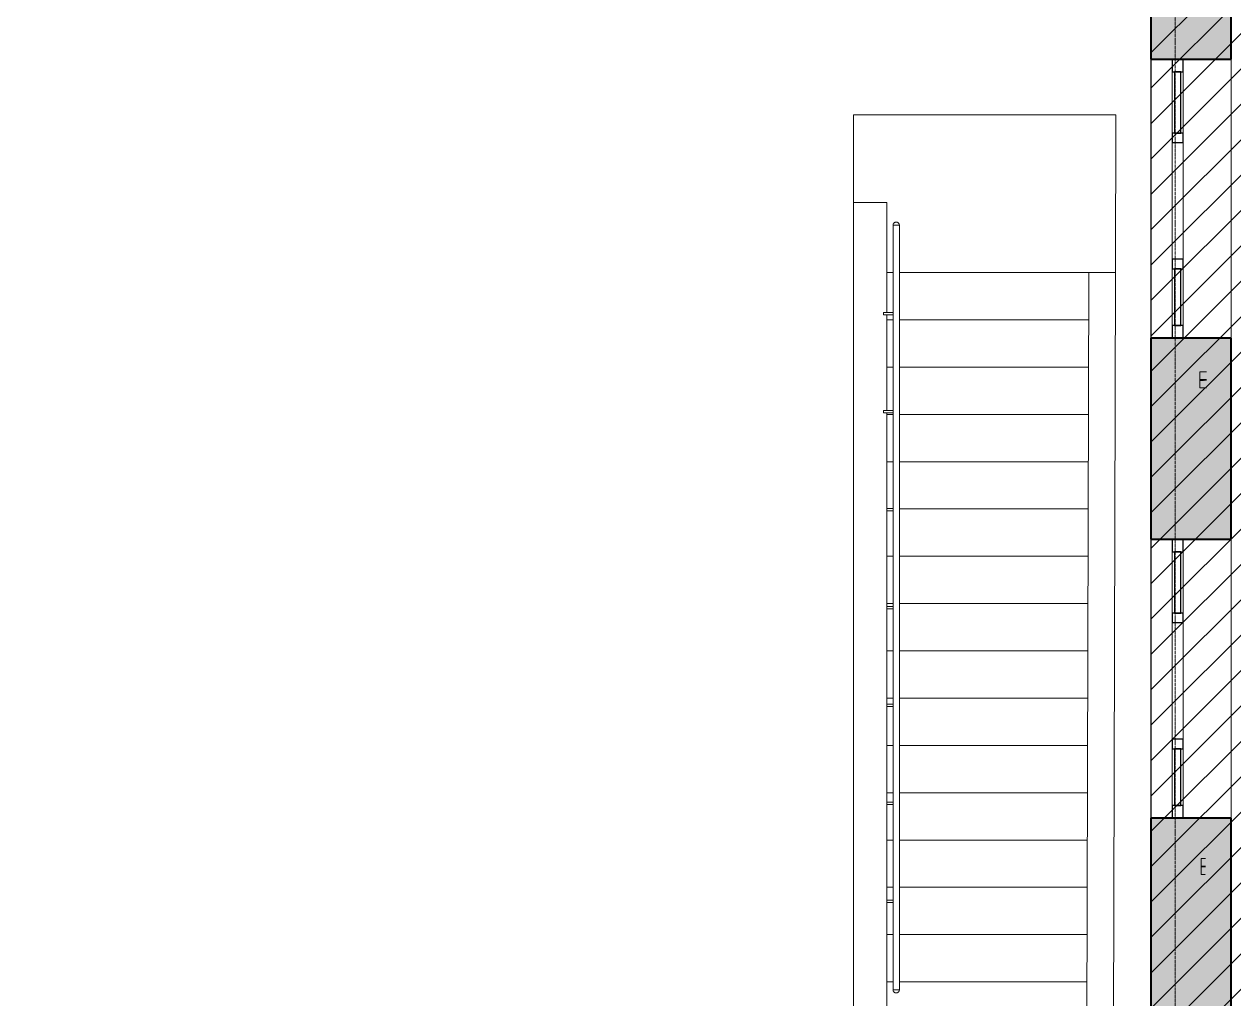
# Model space of a CAD drawing. Header units: millimetres. Extents: x -11886 to 379896, y -8130 to 47743.
# Drawn here: x 11305 to 18982, y 24143 to 30325 of the extents above; entities that cross this region are included whole.
import ezdxf

# ---------------------------------------------------------------- set-up
doc = ezdxf.new("R2010")
doc.units = ezdxf.units.MM
for name, pattern in [('ADSK_Линия сетки', [25, 20, -2.5, 0, -2.5]), ('ADSK_Сверху', [4.5, 3, -1.5]), ('ADSK_Снесено', [4.5, 3, -1.5])]:
    doc.linetypes.add(name, pattern=pattern)
for name, color, linetype, lineweight, true_color in [('Витраж', 5, 'Continuous', 18, 0x0000ff), ('Линии', 7, 'Continuous', 9, 0x00a600), ('Ограждение', 5, 'Continuous', 18, 0x0000ff), ('Панели витража', 5, 'Continuous', 18, 0x0000ff), ('Стены наружные', 1, 'ADSK_Снесено', 18, 0xff0000)]:
    doc.layers.add(name, color=color, linetype=linetype, lineweight=lineweight, true_color=true_color)
for name, color, linetype, lineweight in [('Каркас', 7, 'Continuous', 18), ('Лестницы', 7, 'Continuous', 18), ('Оси', 7, 'Continuous', 9), ('Перекрытие', 7, 'Continuous', 18)]:
    doc.layers.add(name, color=color, linetype=linetype, lineweight=lineweight)

# ---------------------------------------------------------------- blocks, each defined once
blk = doc.blocks.new('Типовая двутавровая балка _АСТО 20-93_ Балки - 100х200мм-838723-01 План 1-го этажа маркировочный')
at = {"layer": 'Каркас', "color": 253, "linetype": 'ADSK_Сверху', "true_color": 0xaaaaaa}
for p, q in [((-6123.3, 50), (-6123.3, -50)), ((-6123.3, 50), (-6081.2, 50)), ((-6081.3, 3), (-6123.3, 3)), ((-6081.3, -3), (-6123.3, -3)), ((-6123.3, -50), (-6081.5, -50))]:
    blk.add_line(p, q, dxfattribs=at)
at = {"layer": 'Каркас', "color": 9, "linetype": 'ADSK_Сверху', "true_color": 0xb9b9b9}
for p, q in [((-6123.3, 3.4), (-6123.3, 50)), ((-6123.3, 50), (-6081.2, 50)), ((-6123.3, -50), (-6123.3, -3.4)), ((-6123.3, -50), (-6081.5, -50))]:
    blk.add_line(p, q, dxfattribs=at)
at = {"layer": 'Каркас', "color": 253, "linetype": 'ADSK_Сверху', "true_color": 0xb2b2b2}
for p, q in [((-6123.3, 50), (-6123.3, 15)), ((-6123.3, 15), (-6123.3, 50)), ((-6081.2, 50), (-6123.3, 50)), ((-6123.3, 50), (-6081.2, 50)), ((-6123.3, 3), (-6123.3, 15)), ((-6123.3, 3), (-6123.3, 15)), ((-6123.3, -3), (-6123.3, 3)), ((-6123.3, -15), (-6123.3, -3)), ((-6123.3, -15), (-6123.3, -3)), ((-6123.3, -50), (-6123.3, -15)), ((-6123.3, -15), (-6123.3, -50)), ((-6123.3, -50), (-6081.5, -50)), ((-6123.3, -50), (-6081.5, -50))]:
    blk.add_line(p, q, dxfattribs=at)
blk = doc.blocks.new('Типовая двутавровая балка _АСТО 20-93_ Балки - 100х200мм-838797-01 План 1-го этажа маркировочный')
at = {"layer": 'Каркас', "color": 253, "linetype": 'ADSK_Сверху', "true_color": 0xaaaaaa}
for p, q in [((-6113.8, 50), (-6113.8, -50)), ((-6113.8, 50), (-6086.2, 50)), ((-6086.4, 3), (-6113.8, 3)), ((-6086.4, -3), (-6113.8, -3)), ((-6113.8, -50), (-6086.6, -50))]:
    blk.add_line(p, q, dxfattribs=at)
at = {"layer": 'Каркас', "color": 9, "linetype": 'ADSK_Сверху', "true_color": 0xb9b9b9}
for p, q in [((-6113.8, 3.4), (-6113.8, 50)), ((-6113.8, 50), (-6086.2, 50)), ((-6113.8, -50), (-6113.8, -3.4)), ((-6113.8, -50), (-6086.6, -50))]:
    blk.add_line(p, q, dxfattribs=at)
at = {"layer": 'Каркас', "color": 253, "linetype": 'ADSK_Сверху', "true_color": 0xb2b2b2}
for p, q in [((-6113.8, 50), (-6113.8, 15)), ((-6113.8, 15), (-6113.8, 50)), ((-6086.2, 50), (-6113.8, 50)), ((-6113.8, 50), (-6086.2, 50)), ((-6113.8, 9), (-6113.8, 15)), ((-6113.8, 3), (-6113.8, 15)), ((-6113.8, 6.5), (-6113.8, 9)), ((-6113.8, 3), (-6113.8, 6.5)), ((-6113.8, -3), (-6113.8, 3)), ((-6113.8, -15), (-6113.8, -3)), ((-6113.8, -15), (-6113.8, -3)), ((-6113.8, -50), (-6113.8, -15)), ((-6113.8, -15), (-6113.8, -50)), ((-6113.8, -50), (-6086.6, -50)), ((-6113.8, -50), (-6086.6, -50))]:
    blk.add_line(p, q, dxfattribs=at)
blk = doc.blocks.new('Прямоугольный импост - 70х20_60мм-1426885-01 План 1-го этажа маркировочный')
at = {"layer": 'Витраж', "color": 161, "linetype": 'ADSK_Сверху', "true_color": 0xaaaaff}
for p, q in [((-6073.8, 27806.3), (-6143.8, 27806.3)), ((-6143.8, 27726.3), (-6143.8, 27806.3)), ((-6073.8, 27726.3), (-6073.8, 27806.3)), ((-6143.8, 27306.3), (-6143.8, 27336.3)), ((-6073.8, 27306.3), (-6073.8, 27336.3))]:
    blk.add_line(p, q, dxfattribs=at)
blk = doc.blocks.new('Прямоугольный импост - 70х20_60мм-1439130-01 План 1-го этажа маркировочный')
at = {"layer": 'Витраж', "color": 161, "linetype": 'ADSK_Сверху', "true_color": 0xaaaaff}
for p, q in [((-80, 35), (0, 35)), ((0, 35), (0, -35)), ((0, -35), (-80, -35))]:
    blk.add_line(p, q, dxfattribs=at)
blk = doc.blocks.new('Прямоугольный импост - 70х20_60мм-1439131-01 План 1-го этажа маркировочный')
at = {"layer": 'Витраж', "color": 161, "linetype": 'ADSK_Сверху', "true_color": 0xaaaaff}
for p, q in [((0, 35), (-80, 35)), ((0, -35), (0, 35)), ((-80, -35), (0, -35))]:
    blk.add_line(p, q, dxfattribs=at)
blk = doc.blocks.new('Прямоугольный импост - 70х20_60мм-1225850-01 План 1-го этажа маркировочный')
at = {"layer": 'Витраж', "color": 161, "linetype": 'ADSK_Сверху', "true_color": 0xaaaaff}
for p, q in [((-6143.8, 27276.3), (-6143.8, 27306.3)), ((-6073.8, 27276.3), (-6073.8, 27306.3)), ((-6143.8, 26506.3), (-6143.8, 26536.3)), ((-6073.8, 26506.3), (-6073.8, 26536.3))]:
    blk.add_line(p, q, dxfattribs=at)
blk = doc.blocks.new('Прямоугольный импост - 70х20_60мм-1225113-01 План 1-го этажа маркировочный')
at = {"layer": 'Витраж', "color": 161, "linetype": 'ADSK_Сверху', "true_color": 0xaaaaff}
for p, q in [((-6006, 10091.9), (-6006, 10121.9)), ((-5936, 10091.9), (-5936, 10121.9)), ((-6006, 9651.9), (-6006, 9731.9)), ((-5936, 9651.9), (-5936, 9731.9)), ((-6006, 9651.9), (-5936, 9651.9))]:
    blk.add_line(p, q, dxfattribs=at)
blk = doc.blocks.new('Прямоугольный импост - 70х60мм-1439194-01 План 1-го этажа маркировочный')
at = {"layer": 'Витраж', "color": 161, "linetype": 'ADSK_Сверху', "true_color": 0xaaaaff}
for p, q in [((-30, 35), (30, 35)), ((30, -35), (-30, -35))]:
    blk.add_line(p, q, dxfattribs=at)
blk = doc.blocks.new('Прямоугольный импост - 70х60мм-1426887-01 План 1-го этажа маркировочный')
at = {"layer": 'Витраж', "color": 161, "linetype": 'ADSK_Сверху', "true_color": 0xaaaaff}
for p, q in [((-6073.8, 27726.3), (-6143.8, 27726.3)), ((-6143.8, 27336.3), (-6143.8, 27726.3)), ((-6073.8, 27336.3), (-6073.8, 27726.3)), ((-6143.8, 27336.3), (-6073.8, 27336.3))]:
    blk.add_line(p, q, dxfattribs=at)
blk = doc.blocks.new('Прямоугольный импост - 70х60мм-1225009-01 План 1-го этажа маркировочный')
at = {"layer": 'Витраж', "color": 161, "linetype": 'ADSK_Сверху', "true_color": 0xaaaaff}
for p, q in [((-5936, 11391.9), (-6006, 11391.9)), ((-6006, 11031.9), (-6006, 11391.9)), ((-5936, 11031.9), (-5936, 11391.9)), ((-6006, 11031.9), (-5936, 11031.9))]:
    blk.add_line(p, q, dxfattribs=at)
blk = doc.blocks.new('Прямоугольный импост - 70х60мм-1229542-01 План 1-го этажа маркировочный')
at = {"layer": 'Витраж', "color": 161, "linetype": 'ADSK_Сверху', "true_color": 0xaaaaff}
for p, q in [((3808.5, 35377.6), (3738.5, 35377.6)), ((3738.5, 35377.6), (3738.5, 34637.6)), ((3808.5, 35377.6), (3808.5, 34637.6)), ((3738.5, 34637.6), (3808.5, 34637.6))]:
    blk.add_line(p, q, dxfattribs=at)
blk = doc.blocks.new('Тип перил - Перила_Внутренний_-1199917-01 План 1-го этажа маркировочный')
at = {"layer": 'Ограждение'}
for p, q in [((16841.6, 29049.9), (16836.9, 29049.9)), ((16836.9, 24199.9), (16841.6, 24199.9))]:
    blk.add_line(p, q, dxfattribs=at)
at = {"layer": 'Ограждение', "flags": 128}
for points in [[(16819.3, 28762.1), (16819.3, 28760.9), (16819.3, 28759.7), (16819.3, 28758.5), (16819.3, 28757.3), (16819.3, 28756.1), (16819.3, 28755), (16819.3, 28753.8), (16819.3, 28752.7), (16819.3, 28751.5), (16819.3, 28750.4), (16819.3, 28749.3), (16819.3, 28748.3)], [(16859.3, 28748.3), (16859.3, 28749.4), (16859.3, 28750.5), (16859.3, 28751.6), (16859.3, 28752.7), (16859.3, 28753.8), (16859.3, 28755), (16859.3, 28756.2), (16859.3, 28757.4), (16859.3, 28758.5), (16859.3, 28759.7), (16859.3, 28760.9), (16859.3, 28762.1)]]:
    blk.add_lwpolyline(points, dxfattribs=at)
blk = doc.blocks.new('Тип перил - D40-V27-01 План 1-го этажа маркировочный')
at = {"layer": 'Ограждение', "flags": 128}
for points in [[(20, 0), (20, 0.8), (19.9, 1.6), (19.9, 2.4), (19.7, 3.2), (19.6, 4), (19.4, 4.8), (19.2, 5.5), (19, 6.3), (18.7, 7), (18.4, 7.8), (18.1, 8.5), (17.7, 9.2), (17.4, 9.9), (16.9, 10.6), (16.5, 11.3), (16, 11.9), (15.6, 12.6), (15, 13.2), (14.5, 13.8), (13.9, 14.3), (13.3, 14.9), (12.7, 15.4), (12.1, 15.9), (11.5, 16.4), (10.8, 16.8), (10.1, 17.2), (9.4, 17.6), (8.7, 18), (8, 18.3), (7.2, 18.6), (6.5, 18.9), (5.7, 19.2), (5, 19.4), (4.2, 19.6), (3.4, 19.7), (2.6, 19.8), (1.8, 19.9), (1, 20), (0.2, 20), (0, 20)], [(0, -20), (0.8, -20), (1.6, -19.9), (2.4, -19.9), (3.2, -19.7), (4, -19.6), (4.8, -19.4), (5.5, -19.2), (6.3, -19), (7, -18.7), (7.8, -18.4), (8.5, -18.1), (9.2, -17.7), (9.9, -17.4), (10.6, -16.9), (11.3, -16.5), (11.9, -16), (12.6, -15.6), (13.2, -15), (13.8, -14.5), (14.3, -13.9), (14.9, -13.3), (15.4, -12.7), (15.9, -12.1), (16.4, -11.5), (16.8, -10.8), (17.2, -10.1), (17.6, -9.4), (18, -8.7), (18.3, -8), (18.6, -7.2), (18.9, -6.5), (19.2, -5.7), (19.4, -5), (19.6, -4.2), (19.7, -3.4), (19.8, -2.6), (19.9, -1.8), (20, -1), (20, -0.2), (20, 0)]]:
    blk.add_lwpolyline(points, dxfattribs=at)
blk = doc.blocks.new('Тип перил - D40-V28-01 План 1-го этажа маркировочный')
at = {"layer": 'Ограждение', "flags": 128}
for points in [[(20, 0), (20, 0.8), (19.9, 1.6), (19.9, 2.4), (19.7, 3.2), (19.6, 4), (19.4, 4.8), (19.2, 5.5), (19, 6.3), (18.7, 7), (18.4, 7.8), (18.1, 8.5), (17.7, 9.2), (17.4, 9.9), (16.9, 10.6), (16.5, 11.3), (16, 11.9), (15.6, 12.6), (15, 13.2), (14.5, 13.8), (13.9, 14.3), (13.3, 14.9), (12.7, 15.4), (12.1, 15.9), (11.5, 16.4), (10.8, 16.8), (10.1, 17.2), (9.4, 17.6), (8.7, 18), (8, 18.3), (7.2, 18.6), (6.5, 18.9), (5.7, 19.2), (5, 19.4), (4.2, 19.6), (3.4, 19.7), (2.6, 19.8), (1.8, 19.9), (1, 20), (0.2, 20), (0, 20)], [(0, -20), (0.8, -20), (1.6, -19.9), (2.4, -19.9), (3.2, -19.7), (4, -19.6), (4.8, -19.4), (5.5, -19.2), (6.3, -19), (7, -18.7), (7.8, -18.4), (8.5, -18.1), (9.2, -17.7), (9.9, -17.4), (10.6, -16.9), (11.3, -16.5), (11.9, -16), (12.6, -15.6), (13.2, -15), (13.8, -14.5), (14.3, -13.9), (14.9, -13.3), (15.4, -12.7), (15.9, -12.1), (16.4, -11.5), (16.8, -10.8), (17.2, -10.1), (17.6, -9.4), (18, -8.7), (18.3, -8), (18.6, -7.2), (18.9, -6.5), (19.2, -5.7), (19.4, -5), (19.6, -4.2), (19.7, -3.4), (19.8, -2.6), (19.9, -1.8), (20, -1), (20, -0.2), (20, 0)]]:
    blk.add_lwpolyline(points, dxfattribs=at)
blk = doc.blocks.new('Тип перил - Перила_Внутренний_-V29-01 План 1-го этажа маркировочный')
at = {"layer": 'Ограждение'}
for p, q in [((16819.3, 29049.9), (16859.3, 29049.9)), ((16819.3, 28762.1), (16819.3, 29049.9)), ((16859.3, 28762.1), (16859.3, 29049.9)), ((16819.3, 28762.1), (16819.3, 28739.1)), ((16819.3, 24510.7), (16819.3, 28739.1)), ((16859.3, 28762.1), (16859.3, 28739.1)), ((16859.3, 24510.7), (16859.3, 28739.1)), ((16819.3, 24487.7), (16819.3, 24510.7)), ((16859.3, 24487.7), (16859.3, 24510.7)), ((16819.3, 24199.9), (16819.3, 24487.7)), ((16859.3, 24199.9), (16859.3, 24487.7)), ((16819.3, 24199.9), (16859.3, 24199.9))]:
    blk.add_line(p, q, dxfattribs=at)
blk = doc.blocks.new('Тип перил - Перила_Внутренний_-1199930-01 План 1-го этажа маркировочный')
at = {"layer": 'Ограждение', "flags": 128}
for points in [[(16819.3, 28762.1), (16819.3, 28760.9), (16819.3, 28759.7), (16819.3, 28758.5), (16819.3, 28757.3), (16819.3, 28756.1), (16819.3, 28755)], [(16819.3, 28752.7), (16819.3, 28751.5), (16819.3, 28750.4), (16819.3, 28749.3), (16819.3, 28748.3)], [(16859.3, 28755), (16859.3, 28756.2), (16859.3, 28757.4), (16859.3, 28758.5), (16859.3, 28759.7), (16859.3, 28760.9), (16859.3, 28762.1)], [(16859.3, 28748.3), (16859.3, 28749.4), (16859.3, 28750.5), (16859.3, 28751.6), (16859.3, 28752.7)]]:
    blk.add_lwpolyline(points, dxfattribs=at)
blk = doc.blocks.new('Тип перил - D40-V23-01 План 1-го этажа маркировочный')
at = {"layer": 'Ограждение', "flags": 128}
for points in [[(20, 0), (20, 0.8), (19.9, 1.6), (19.9, 2.4), (19.7, 3.2), (19.6, 4), (19.4, 4.8), (19.2, 5.5), (19, 6.3), (18.7, 7), (18.4, 7.8), (18.1, 8.5), (17.7, 9.2), (17.4, 9.9), (16.9, 10.6), (16.5, 11.3), (16, 11.9), (15.6, 12.6), (15, 13.2), (14.5, 13.8), (13.9, 14.3), (13.3, 14.9), (12.7, 15.4), (12.1, 15.9), (11.5, 16.4), (10.8, 16.8), (10.1, 17.2), (9.4, 17.6), (8.7, 18), (8, 18.3), (7.2, 18.6), (6.5, 18.9), (5.7, 19.2), (5, 19.4)], [(9.9, -17.4), (10.6, -16.9), (11.3, -16.5), (11.9, -16), (12.6, -15.6), (13.2, -15), (13.8, -14.5), (14.3, -13.9), (14.9, -13.3), (15.4, -12.7), (15.9, -12.1), (16.4, -11.5), (16.8, -10.8), (17.2, -10.1), (17.6, -9.4), (18, -8.7), (18.3, -8), (18.6, -7.2), (18.9, -6.5), (19.2, -5.7), (19.4, -5), (19.6, -4.2), (19.7, -3.4), (19.8, -2.6), (19.9, -1.8), (20, -1), (20, -0.2), (20, 0)], [(5.5, -19.2), (6.3, -19), (7, -18.7), (7.8, -18.4), (8.5, -18.1), (9.2, -17.7)]]:
    blk.add_lwpolyline(points, dxfattribs=at)
blk = doc.blocks.new('Тип перил - Перила_Внутренний_-V30-01 План 1-го этажа маркировочный')
at = {"layer": 'Ограждение'}
for p, q in [((16819.3, 28762.1), (16819.3, 28748.2)), ((16859.3, 28762.1), (16859.3, 28748.2))]:
    blk.add_line(p, q, dxfattribs=at)
blk = doc.blocks.new('ADSK_Ограждение_Опоры_Г_образная - D15 высота60 консоль80-V31-01 План 1-го этажа маркировочный')
at = {"layer": 'Линии', "color": 8, "lineweight": 18, "true_color": 0x808080}
for p, q in [((-7.5, 20), (-7.5, 60)), ((7.5, 60), (7.5, 20))]:
    blk.add_line(p, q, dxfattribs=at)
blk = doc.blocks.new('ADSK_Ограждение_Опоры_Г_образная - D15 высота60 консоль80-V32-01 План 1-го этажа маркировочный')
at = {"layer": 'Линии', "color": 8, "lineweight": 18, "true_color": 0x808080}
for p, q in [((-7.5, 20), (-7.5, 80)), ((0, 80), (-7.5, 80)), ((7.5, 80), (0, 80)), ((7.5, 80), (7.5, 20))]:
    blk.add_line(p, q, dxfattribs=at)
blk = doc.blocks.new('ADSK_Ограждение_Опоры_Г_образная - D15 высота60 консоль80-V25-01 План 1-го этажа маркировочный')
at = {"layer": 'Ограждение'}
for p, q in [((-7.5, 20), (-7.5, 80)), ((0, 80), (-7.5, 80)), ((7.5, 80), (0, 80)), ((7.5, 80), (7.5, 20))]:
    blk.add_line(p, q, dxfattribs=at)
blk = doc.blocks.new('Системная панель - _AR_Стекло_40мм_привязка по центру-V75-01 План 1-го этажа маркировочный')
at = {"layer": 'Панели витража', "lineweight": 30}
for p, q in [((180, 20), (-180, 20)), ((-180, 20), (-180, -20)), ((180, -20), (180, 20)), ((-180, -20), (180, -20))]:
    blk.add_line(p, q, dxfattribs=at)
blk = doc.blocks.new('Прямоугольный импост - 70х20_60мм-V76-01 План 1-го этажа маркировочный')
at = {"layer": 'Витраж', "lineweight": 30}
for p, q in [((-80, 35), (0, 35)), ((-80, -35), (-80, 35)), ((0, 35), (0, -35)), ((0, -35), (-80, -35))]:
    blk.add_line(p, q, dxfattribs=at)
blk = doc.blocks.new('Прямоугольный импост - 70х20_60мм-V77-01 План 1-го этажа маркировочный')
at = {"layer": 'Витраж', "lineweight": 30}
for p, q in [((0, 35), (-80, 35)), ((-80, 35), (-80, -35)), ((0, -35), (0, 35)), ((-80, -35), (0, -35))]:
    blk.add_line(p, q, dxfattribs=at)
blk = doc.blocks.new('Системная панель - _AR_Стекло_40мм_привязка по центру-1441797-01 План 1-го этажа маркировочный')
at = {"layer": 'Панели витража', "lineweight": 30}
for p, q in [((195, 20), (-195, 20)), ((-195, 20), (-195, -20)), ((195, -20), (195, 20)), ((-195, -20), (195, -20))]:
    blk.add_line(p, q, dxfattribs=at)
blk = doc.blocks.new('Прямоугольный импост - 70х60мм-V37-01 План 1-го этажа маркировочный')
at = {"layer": 'Витраж'}
for p, q in [((-6006, 9731.9), (-6006, 10091.9)), ((-5936, 10091.9), (-5936, 9731.9))]:
    blk.add_line(p, q, dxfattribs=at)
blk = doc.blocks.new('Прямоугольный импост - 70х60мм-V41-01 План 1-го этажа маркировочный')
at = {"layer": 'Витраж'}
for p, q in [((-6143.8, 27336.3), (-6143.8, 27726.3)), ((-6073.8, 27726.3), (-6073.8, 27336.3))]:
    blk.add_line(p, q, dxfattribs=at)
blk = doc.blocks.new('Прямоугольный импост - 70х60мм-1239008-01 План 1-го этажа маркировочный')
at = {"layer": 'Витраж', "lineweight": 30}
for p, q in [((-30, 35), (30, 35)), ((-30, -35), (-30, 35)), ((30, 35), (30, -35)), ((30, -35), (-30, -35))]:
    blk.add_line(p, q, dxfattribs=at)
blk = doc.blocks.new('Прямоугольный импост - 70х60мм-V78-01 План 1-го этажа маркировочный')
at = {"layer": 'Витраж'}
for p, q in [((18590.8, 22747.1), (18590.8, 23487.1)), ((18660.8, 23487.1), (18660.8, 22747.1))]:
    blk.add_line(p, q, dxfattribs=at)

msp = doc.modelspace()

# ---------------------------------------------------------------- hatches: boundary and pattern name
at = {"lineweight": 13, "true_color": 0x636466, "transparency": 33554559}
h = msp.add_hatch(dxfattribs=at)
h.set_pattern_fill('ANSI31', color=251, scale=50)
h.set_pattern_definition([(45, (0, 84876.59), (-112.2532, 112.2532), [])])
h.paths.add_polyline_path([(31317.02, 43525.13), (18455.84, 43525.13), (18455.84, 20918.63), (11305.24, 20918.63), (11305.24, 17842.18), (18515.92, 17781.12), (38729.7, 17793.8), (38729.7, 20934.06), (31317.02, 20934.06)])
at = {"layer": 'Стены наружные', "linetype": 'Continuous', "true_color": 0xc0c0c0}
h = msp.add_hatch(color=9, dxfattribs=at)
h.paths.add_polyline_path([(18455.84, 20408.63), (18965.84, 20408.63), (18965.84, 22247.07), (18455.84, 22247.07), (18455.84, 20652.47)])
h.paths.add_polyline_path([(18882.76, 24017.07), (18965.84, 24017.07), (18965.84, 25289.21), (18455.84, 25289.21), (18455.84, 24017.07)])
h.paths.add_polyline_path([(18455.84, 27059.21), (18965.84, 27059.21), (18965.84, 28334.14), (18455.84, 28334.14), (18455.84, 27100.05)])
h.paths.add_polyline_path([(18882.76, 30104.14), (18965.84, 30104.14), (18965.84, 31381.19), (18455.84, 31381.19), (18455.84, 30104.14)])
h.paths.add_polyline_path([(18455.84, 33151.19), (18965.84, 33151.19), (18965.84, 34431.16), (18455.84, 34431.16), (18455.84, 33474.2)])
h.paths.add_polyline_path([(18965.84, 36201.16), (18965.84, 37474.17), (18455.84, 37474.17), (18455.84, 36201.16), (18882.76, 36201.16)])
h.paths.add_polyline_path([(18882.76, 39244.17), (18965.84, 39244.17), (18965.84, 40490.18), (18455.84, 40490.18), (18455.84, 39244.17)])
h.paths.add_polyline_path([(18882.76, 42260.18), (18965.84, 42260.18), (18965.84, 43015.13), (18455.84, 43015.13), (18455.84, 42260.18)])

# ---------------------------------------------------------------- linework, layer by layer
at = {"color": 251, "lineweight": 30, "true_color": 0x636466}
msp.add_lwpolyline([(11305.24, 20918.63), (11305.24, 17842.18), (18515.92, 17781.12), (38729.7, 17793.8), (38729.7, 20934.06), (31317.02, 20934.06), (31317.02, 43525.13), (18455.84, 43525.13), (18455.84, 20918.63), (11305.24, 20918.63)], dxfattribs=at)
at = {"layer": 'Лестницы', "color": 5, "true_color": 0x0000ff}
for p, q in [((16779.28, 28749.9), (16819.66, 28749.9)), ((16858.89, 28749.9), (18069.28, 28749.9)), ((16779.28, 28449.9), (16819.28, 28449.9)), ((16779.28, 28449.9), (16819.28, 28449.9)), ((16859.28, 28449.9), (18060.14, 28449.9)), ((16859.28, 28449.9), (18060.14, 28449.9)), ((16779.28, 28149.9), (16819.28, 28149.9)), ((16779.28, 28149.9), (16819.28, 28149.9)), ((16859.28, 28149.9), (18059.38, 28149.9)), ((16859.28, 28149.9), (18059.38, 28149.9)), ((16779.28, 27849.9), (16819.28, 27849.9)), ((16779.28, 27849.9), (16819.28, 27849.9)), ((16859.28, 27849.9), (18058.62, 27849.9)), ((16859.28, 27849.9), (18058.62, 27849.9)), ((16779.28, 27549.9), (16819.28, 27549.9)), ((16779.28, 27549.9), (16819.28, 27549.9)), ((16859.28, 27549.9), (18057.86, 27549.9)), ((16859.28, 27549.9), (18057.86, 27549.9)), ((16859.28, 27249.9), (18057.1, 27249.9)), ((16859.28, 27249.9), (18057.1, 27249.9)), ((16779.28, 26949.9), (16819.28, 26949.9)), ((16779.28, 26949.9), (16819.28, 26949.9)), ((16859.28, 26949.9), (18056.34, 26949.9)), ((16859.28, 26949.9), (18056.34, 26949.9)), ((16779.28, 26649.9), (16819.28, 26649.9)), ((16779.28, 26649.9), (16819.28, 26649.9)), ((16859.28, 26649.9), (18055.58, 26649.9)), ((16859.28, 26649.9), (18055.58, 26649.9)), ((16779.28, 26349.9), (16819.28, 26349.9)), ((16779.28, 26349.9), (16819.28, 26349.9)), ((16859.28, 26349.9), (18054.82, 26349.9)), ((16859.28, 26349.9), (18054.82, 26349.9)), ((16779.28, 26049.9), (16819.28, 26049.9)), ((16779.28, 26049.9), (16819.28, 26049.9)), ((16859.28, 26049.9), (18054.05, 26049.9)), ((16859.28, 26049.9), (18054.05, 26049.9)), ((16779.28, 25749.9), (16819.28, 25749.9)), ((16779.28, 25749.9), (16819.28, 25749.9)), ((16859.28, 25749.9), (18053.29, 25749.9)), ((16859.28, 25749.9), (18053.29, 25749.9)), ((16779.28, 25449.9), (16819.28, 25449.9)), ((16779.28, 25449.9), (16819.28, 25449.9)), ((16859.28, 25449.9), (18052.53, 25449.9)), ((16859.28, 25449.9), (18052.53, 25449.9)), ((16779.28, 25149.9), (16819.28, 25149.9)), ((16779.28, 25149.9), (16819.28, 25149.9)), ((16859.28, 25149.9), (18051.77, 25149.9)), ((16859.28, 25149.9), (18051.77, 25149.9)), ((16779.28, 24849.9), (16819.28, 24849.9)), ((16779.28, 24849.9), (16819.28, 24849.9)), ((16859.28, 24849.9), (18051.01, 24849.9)), ((16859.28, 24849.9), (18051.01, 24849.9)), ((16779.28, 24549.9), (16819.28, 24549.9)), ((16779.28, 24549.9), (16819.28, 24549.9)), ((16859.28, 24549.9), (18050.25, 24549.9)), ((16859.28, 24549.9), (18050.25, 24549.9)), ((16779.28, 24249.9), (16819.28, 24249.9)), ((16779.28, 24249.9), (16819.28, 24249.9)), ((16859.28, 24249.9), (18049.49, 24249.9)), ((16859.28, 24249.9), (18049.49, 24249.9))]:
    msp.add_line(p, q, dxfattribs=at)
at = {"layer": 'Линии', "color": 8, "lineweight": 18, "true_color": 0x808080}
for p, q in [((16569.28, 21075.9), (16569.28, 29194.9)), ((16569.28, 29194.9), (16779.28, 29194.9)), ((16779.28, 29194.9), (16779.28, 28496.43)), ((18041.87, 21243.29), (18060.9, 28750.11)), ((18060.9, 28750.11), (18230.9, 28749.68)), ((18230.9, 28749.68), (18211.44, 21072.99)), ((16779.28, 28481.94), (16779.28, 27875)), ((16779.28, 27860.51), (16779.28, 21075.53))]:
    msp.add_line(p, q, dxfattribs=at)
at = {"layer": 'Оси', "linetype": 'ADSK_Линия сетки'}
msp.add_line((18609.91, -7330.38), (18609.91, 44534.79), dxfattribs=at)
at = {"layer": 'Перекрытие', "color": 5, "true_color": 0x0000ff}
for p, q in [((16569.28, 29749.9), (16569.28, 29194.9)), ((18232.59, 29749.9), (16569.28, 29749.9)), ((18230.05, 28749.9), (18232.59, 29749.9)), ((16779.28, 28749.9), (16819.66, 28749.9)), ((16858.89, 28749.9), (18230.05, 28749.9))]:
    msp.add_line(p, q, dxfattribs=at)
at = {"layer": 'Стены наружные', "color": 18, "linetype": 'Continuous', "lineweight": 40, "true_color": 0x000000}
for p, q in [((18455.84, 31381.19), (18455.84, 30104.14)), ((18965.84, 30104.14), (18965.84, 31381.19)), ((18455.84, 30104.14), (18965.84, 30104.14)), ((18455.84, 28334.14), (18455.84, 27059.21)), ((18965.84, 28334.14), (18455.84, 28334.14)), ((18965.84, 27059.21), (18965.84, 28334.14)), ((18455.84, 27059.21), (18965.84, 27059.21)), ((18455.84, 25289.21), (18455.84, 24017.07)), ((18965.84, 25289.21), (18455.84, 25289.21)), ((18965.84, 24017.07), (18965.84, 25289.21))]:
    msp.add_line(p, q, dxfattribs=at)
at = {"layer": 'Стены наружные', "color": 18, "linetype": 'Continuous', "true_color": 0x000000}
for p, q in [((18455.84, 28334.14), (18455.84, 30104.14)), ((18965.84, 30104.14), (18965.84, 28334.14)), ((18455.84, 25289.21), (18455.84, 27059.21)), ((18965.84, 27059.21), (18965.84, 25289.21))]:
    msp.add_line(p, q, dxfattribs=at)

# ---------------------------------------------------------------- block references
at = {"layer": 'Витраж', "color": 161, "linetype": 'ADSK_Сверху', "true_color": 0xaaaaff}
for name, p in [('Прямоугольный импост - 70х20_60мм-1426885-01 План 1-го этажа маркировочный', (24734.59, 2297.79)), ('Прямоугольный импост - 70х60мм-1426887-01 План 1-го этажа маркировочный', (24734.59, 2297.79)), ('Прямоугольный импост - 70х20_60мм-1225850-01 План 1-го этажа маркировочный', (24734.59, 2297.79)), ('Прямоугольный импост - 70х20_60мм-1225113-01 План 1-го этажа маркировочный', (24596.88, 18682.21)), ('Прямоугольный импост - 70х60мм-1225009-01 План 1-го этажа маркировочный', (24596.88, 17382.21)), ('Прямоугольный импост - 70х20_60мм-1426885-01 План 1-го этажа маркировочный', (24734.59, -747.14)), ('Прямоугольный импост - 70х60мм-1426887-01 План 1-го этажа маркировочный', (24734.59, -747.14)), ('Прямоугольный импост - 70х20_60мм-1225850-01 План 1-го этажа маркировочный', (24734.59, -747.14)), ('Прямоугольный импост - 70х20_60мм-1225113-01 План 1-го этажа маркировочный', (24596.88, 15637.28)), ('Прямоугольный импост - 70х60мм-1225009-01 План 1-го этажа маркировочный', (24596.88, 14337.28))]:
    msp.add_blockref(name, p, dxfattribs=at)
at = {"layer": 'Витраж', "color": 161, "linetype": 'ADSK_Сверху', "true_color": 0xaaaaff, "extrusion": (0, 0, -1), "rotation": 90.00000000000007}
for name, p in [('Прямоугольный импост - 70х20_60мм-1439130-01 План 1-го этажа маркировочный', (-18625.84, 30104.14)), ('Прямоугольный импост - 70х60мм-1439194-01 План 1-го этажа маркировочный', (-18625.84, 29604.14)), ('Прямоугольный импост - 70х60мм-1439194-01 План 1-го этажа маркировочный', (-18625.84, 28804.14)), ('Прямоугольный импост - 70х20_60мм-1439130-01 План 1-го этажа маркировочный', (-18625.84, 27059.21)), ('Прямоугольный импост - 70х60мм-1439194-01 План 1-го этажа маркировочный', (-18625.84, 26559.21)), ('Прямоугольный импост - 70х60мм-1439194-01 План 1-го этажа маркировочный', (-18625.84, 25759.21))]:
    msp.add_blockref(name, p, dxfattribs=at)
at = {"layer": 'Витраж', "extrusion": (0, 0, -1), "rotation": 90.00000000000007}
for name, p in [('Прямоугольный импост - 70х20_60мм-V76-01 План 1-го этажа маркировочный', (-18625.84, 30104.14)), ('Прямоугольный импост - 70х60мм-1239008-01 План 1-го этажа маркировочный', (-18625.84, 29604.14)), ('Прямоугольный импост - 70х60мм-1239008-01 План 1-го этажа маркировочный', (-18625.84, 28804.14)), ('Прямоугольный импост - 70х20_60мм-V76-01 План 1-го этажа маркировочный', (-18625.84, 27059.21)), ('Прямоугольный импост - 70х60мм-1239008-01 План 1-го этажа маркировочный', (-18625.84, 26559.21)), ('Прямоугольный импост - 70х60мм-1239008-01 План 1-го этажа маркировочный', (-18625.84, 25759.21))]:
    msp.add_blockref(name, p, dxfattribs=at)
at = {"layer": 'Витраж'}
for name, p in [('Прямоугольный импост - 70х60мм-V41-01 План 1-го этажа маркировочный', (24734.59, 2297.79)), ('Прямоугольный импост - 70х60мм-V78-01 План 1-го этажа маркировочный', (0, 6087.07)), ('Прямоугольный импост - 70х60мм-V37-01 План 1-го этажа маркировочный', (24596.88, 18682.21)), ('Прямоугольный импост - 70х60мм-V41-01 План 1-го этажа маркировочный', (24734.59, -747.14)), ('Прямоугольный импост - 70х60мм-V78-01 План 1-го этажа маркировочный', (0, 3042.14)), ('Прямоугольный импост - 70х60мм-V37-01 План 1-го этажа маркировочный', (24596.88, 15637.28))]:
    msp.add_blockref(name, p, dxfattribs=at)
at = {"layer": 'Витраж', "color": 161, "linetype": 'ADSK_Сверху', "true_color": 0xaaaaff}
for name, p, rotation in [('Прямоугольный импост - 70х60мм-1229542-01 План 1-го этажа маркировочный', (22399.33, 64211.78), 180), ('Прямоугольный импост - 70х20_60мм-1439131-01 План 1-го этажа маркировочный', (18625.84, 28334.14), 269.9999999999999), ('Прямоугольный импост - 70х60мм-1229542-01 План 1-го этажа маркировочный', (22399.33, 61166.85), 180), ('Прямоугольный импост - 70х20_60мм-1439131-01 План 1-го этажа маркировочный', (18625.84, 25289.21), 269.9999999999999)]:
    msp.add_blockref(name, p, dxfattribs=dict(at, rotation=rotation))
at = {"layer": 'Витраж', "rotation": 269.9999999999999}
for p in [(18625.84, 28334.14), (18625.84, 25289.21)]:
    msp.add_blockref('Прямоугольный импост - 70х20_60мм-V77-01 План 1-го этажа маркировочный', p, dxfattribs=at)
at = {"layer": 'Каркас', "color": 253, "linetype": 'ADSK_Сверху', "true_color": 0xaaaaaa, "rotation": 0.1151494702578507}
for name, p in [('Типовая двутавровая балка _АСТО 20-93_ Балки - 100х200мм-838723-01 План 1-го этажа маркировочный', (24889.23, 28081.37)), ('Типовая двутавровая балка _АСТО 20-93_ Балки - 100х200мм-838797-01 План 1-го этажа маркировочный', (24889.23, 24994.4))]:
    msp.add_blockref(name, p, dxfattribs=at)
at = {"layer": 'Линии', "color": 8, "lineweight": 18, "true_color": 0x808080, "rotation": 89.99999999999991}
for name, p in [('ADSK_Ограждение_Опоры_Г_образная - D15 высота60 консоль80-V32-01 План 1-го этажа маркировочный', (16839.28, 27867.75)), ('ADSK_Ограждение_Опоры_Г_образная - D15 высота60 консоль80-V31-01 План 1-го этажа маркировочный', (16839.28, 27246.33)), ('ADSK_Ограждение_Опоры_Г_образная - D15 высота60 консоль80-V31-01 План 1-го этажа маркировочный', (16839.28, 26624.9)), ('ADSK_Ограждение_Опоры_Г_образная - D15 высота60 консоль80-V31-01 План 1-го этажа маркировочный', (16839.28, 26003.47)), ('ADSK_Ограждение_Опоры_Г_образная - D15 высота60 консоль80-V31-01 План 1-го этажа маркировочный', (16839.28, 25382.04)), ('ADSK_Ограждение_Опоры_Г_образная - D15 высота60 консоль80-V31-01 План 1-го этажа маркировочный', (16839.28, 24760.61))]:
    msp.add_blockref(name, p, dxfattribs=at)
at = {"layer": 'Ограждение'}
for name, p, rotation in [('Тип перил - D40-V28-01 План 1-го этажа маркировочный', (16839.28, 29049.9), 90), ('Тип перил - D40-V23-01 План 1-го этажа маркировочный', (16839.28, 29049.9), 90), ('ADSK_Ограждение_Опоры_Г_образная - D15 высота60 консоль80-V25-01 План 1-го этажа маркировочный', (16839.28, 28489.18), 89.99999999999991), ('Тип перил - D40-V27-01 План 1-го этажа маркировочный', (16839.28, 24199.9), 270), ('Тип перил - D40-V23-01 План 1-го этажа маркировочный', (16839.28, 24199.9), 270)]:
    msp.add_blockref(name, p, dxfattribs=dict(at, rotation=rotation))
for name in ['Тип перил - Перила_Внутренний_-1199917-01 План 1-го этажа маркировочный', 'Тип перил - Перила_Внутренний_-V29-01 План 1-го этажа маркировочный', 'Тип перил - Перила_Внутренний_-1199930-01 План 1-го этажа маркировочный', 'Тип перил - Перила_Внутренний_-V30-01 План 1-го этажа маркировочный']:
    msp.add_blockref(name, (0, 0), dxfattribs=at)
at = {"layer": 'Панели витража', "rotation": 89.99999999999993}
for name, p in [('Системная панель - _AR_Стекло_40мм_привязка по центру-1441797-01 План 1-го этажа маркировочный', (18625.84, 29829.14)), ('Системная панель - _AR_Стекло_40мм_привязка по центру-V75-01 План 1-го этажа маркировочный', (18625.84, 28594.14)), ('Системная панель - _AR_Стекло_40мм_привязка по центру-1441797-01 План 1-го этажа маркировочный', (18625.84, 26784.21)), ('Системная панель - _AR_Стекло_40мм_привязка по центру-V75-01 План 1-го этажа маркировочный', (18625.84, 25549.21))]:
    msp.add_blockref(name, p, dxfattribs=at)

doc.saveas('drawing.dxf')
